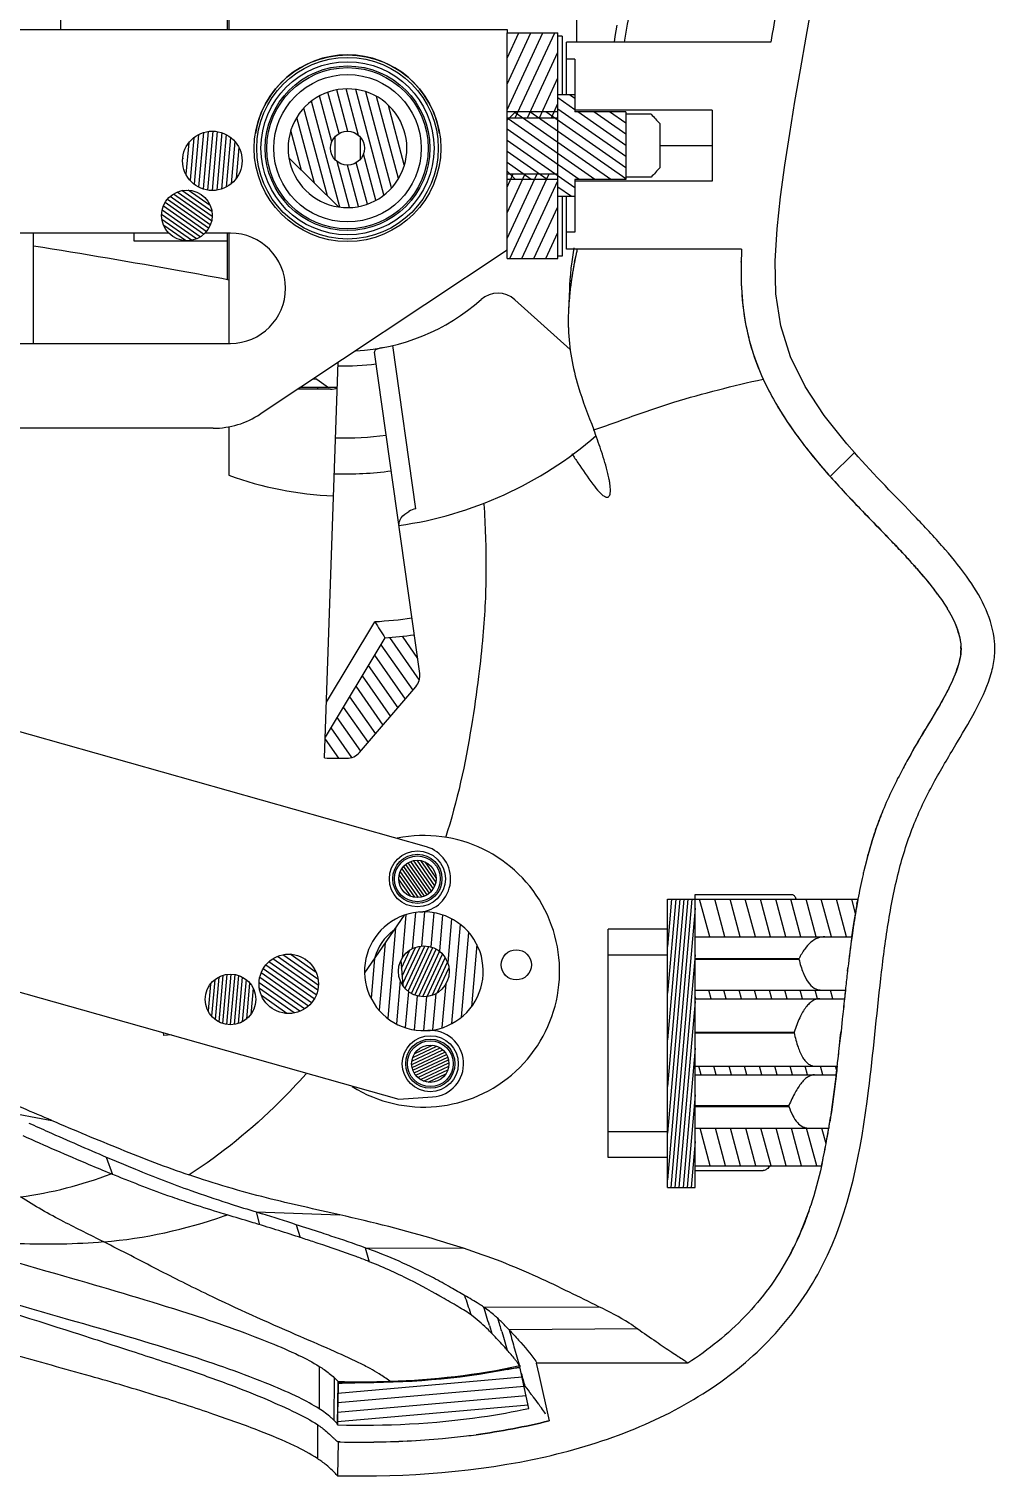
# Model space of a CAD drawing. Header units: millimetres. Extents: x 0 to 841, y 0 to 594.
# Drawn here: x 449.06 to 477.53, y 278.65 to 321.32 of the extents above; entities that cross this region are included whole.
import ezdxf

# ---------------------------------------------------------------- set-up
doc = ezdxf.new("R2010")
doc.units = ezdxf.units.MM
doc.header["$LTSCALE"] = 46.255
doc.layers.get('0').update_dxf_attribs({"linetype": 'CONTINUOUS'})
for name, color, linetype in [('3_ALL_AXES', 7, 'CONTINUOUS'), ('7_ALL_FEATURES', 7, 'CONTINUOUS'), ('APSF_BLANK_LAYER', 7, 'CONTINUOUS'), ('AXIS', 7, 'CONTINUOUS')]:
    doc.layers.add(name, color=color, linetype=linetype)

msp = doc.modelspace()

# ---------------------------------------------------------------- linework, layer by layer
at = {"color": 7, "linetype": 'CONTINUOUS'}
for p, q in [((450, 321.305), (450, 322.055)), ((414.5, 321.305), (450, 321.305)), ((454.912, 321.305), (454.912, 321.675)), ((463.15, 314.555), (463.15, 321.205)), ((463.15, 321.205), (464.65, 321.205)), ((464.65, 314.555), (464.65, 321.205)), ((464.775, 321.105), (464.65, 321.105)), ((464.775, 321.105), (464.775, 319.38)), ((464.9, 319.38), (464.9, 320.93)), ((470.922, 320.93), (464.9, 320.93)), ((465.15, 320.43), (464.9, 320.43)), ((465.15, 320.43), (465.15, 318.88)), ((465.15, 319.38), (464.65, 319.38)), ((463.15, 318.63), (463.4, 318.88)), ((464.65, 318.88), (463.4, 318.88)), ((469.198, 318.93), (465.15, 318.93)), ((466.65, 318.88), (465.15, 318.88)), ((466.65, 318.88), (466.65, 316.88)), ((467.4, 318.807), (466.65, 318.807)), ((469.198, 318.93), (469.198, 316.83)), ((463.15, 318.705), (464.65, 318.705)), ((467.65, 318.53), (467.65, 317.23)), ((458.075, 318.136), (458.075, 317.474)), ((458.825, 318.136), (458.825, 317.474)), ((469.198, 317.88), (467.65, 317.88)), ((456.722, 317.525), (458.188, 316.075)), ((463.15, 317.13), (463.4, 316.88)), ((463.15, 317.055), (464.65, 317.055)), ((464.65, 316.88), (463.4, 316.88)), ((465.15, 316.88), (465.15, 315.33)), ((466.65, 316.88), (465.15, 316.88)), ((469.198, 316.83), (465.15, 316.83)), ((467.4, 316.953), (466.65, 316.953)), ((465.15, 316.38), (464.65, 316.38)), ((464.775, 316.38), (464.775, 314.63)), ((464.9, 314.83), (464.9, 316.38)), ((452.15, 315.305), (452.15, 315.08)), ((454.912, 313.935), (454.912, 315.305)), ((465.15, 315.33), (464.9, 315.33)), ((452.15, 315.08), (454.912, 315.08)), ((463.15, 314.555), (464.65, 314.555)), ((464.775, 314.63), (464.65, 314.63)), ((470.063, 314.83), (464.9, 314.83)), ((465.117, 314.872), (465.085, 314.66)), ((465.142, 314.467), (465.131, 314.41)), ((465.119, 314.348), (465.107, 314.283)), ((465.131, 314.41), (465.119, 314.348)), ((454.912, 313.935), (454.95, 313.932)), ((463.385, 313.341), (465.008, 311.88)), ((464.975, 313.29), (464.972, 313.211)), ((464.978, 313.373), (464.975, 313.29)), ((464.982, 313.494), (464.978, 313.373)), ((464.957, 312.888), (464.956, 312.824)), ((460.462, 307.185), (459.786, 311.992)), ((457.771, 299.841), (458.179, 311.501)), ((460.578, 302.333), (459.247, 311.8)), ((466.186, 307.612), (466.193, 307.661)), ((457.829, 301.484), (459.259, 303.856)), ((459.553, 303.376), (457.793, 300.455)), ((476.42, 303.629), (476.425, 303.616)), ((476.526, 303.128), (476.527, 303.116)), ((458.805, 300.005), (460.462, 301.939)), ((475.464, 300.659), (475.461, 300.655)), ((474.226, 298.289), (474.23, 298.297)), ((474.009, 297.712), (473.996, 297.672)), ((474.009, 297.712), (474.029, 297.769)), ((474.033, 297.778), (474.029, 297.769)), ((467.878, 295.68), (473.493, 295.68)), ((467.878, 287.18), (467.878, 295.68)), ((468.698, 295.82), (471.547, 295.82)), ((468.698, 287.18), (468.698, 295.82)), ((473.486, 295.646), (473.493, 295.68)), ((473.463, 295.529), (473.472, 295.581)), ((473.472, 295.581), (473.478, 295.611)), ((473.48, 295.613), (473.486, 295.646)), ((460.124, 295.208), (458.95, 293.513)), ((473.313, 294.571), (473.371, 294.961)), ((473.363, 294.914), (473.369, 294.951)), ((473.369, 294.951), (473.37, 294.96)), ((473.37, 294.96), (473.38, 295.024)), ((473.38, 295.024), (473.382, 295.031)), ((473.401, 295.17), (473.397, 295.142)), ((467.878, 294.793), (466.128, 294.793)), ((466.128, 288.068), (466.128, 294.793)), ((468.698, 294.571), (473.313, 294.571)), ((473.316, 294.603), (473.312, 294.571)), ((473.313, 294.571), (473.314, 294.577)), ((473.314, 294.577), (473.317, 294.603)), ((467.878, 294.033), (466.128, 294.033)), ((460.025, 293.883), (460.077, 293.136)), ((468.698, 293.931), (471.756, 293.931)), ((471.751, 293.921), (468.698, 293.921)), ((468.698, 293.909), (471.754, 293.909)), ((471.756, 293.931), (471.751, 293.921)), ((471.751, 293.921), (471.753, 293.913)), ((471.753, 293.913), (471.754, 293.909)), ((473.184, 293.559), (473.175, 293.484)), ((473.183, 293.554), (473.175, 293.484)), ((473.188, 293.596), (473.183, 293.554)), ((473.183, 293.554), (473.183, 293.555)), ((473.184, 293.559), (473.195, 293.655)), ((473.195, 293.655), (473.188, 293.596)), ((468.698, 293.003), (473.121, 293.003)), ((468.698, 292.748), (473.094, 292.748)), ((473.121, 293.003), (473.094, 292.748)), ((473.03, 292.145), (472.992, 291.785)), ((473.03, 292.145), (472.993, 291.785)), ((453.256, 291.681), (453.038, 291.666)), ((468.698, 291.764), (471.61, 291.764)), ((471.607, 291.753), (468.698, 291.753)), ((468.698, 291.743), (471.609, 291.743)), ((471.61, 291.764), (471.607, 291.753)), ((471.607, 291.753), (471.608, 291.746)), ((471.608, 291.746), (471.609, 291.743)), ((472.993, 291.785), (472.972, 291.585)), ((468.698, 290.759), (472.881, 290.759)), ((472.851, 290.504), (472.867, 290.636)), ((472.865, 290.621), (472.852, 290.514)), ((472.872, 290.684), (472.865, 290.621)), ((472.867, 290.636), (472.881, 290.759)), ((472.871, 290.673), (472.872, 290.684)), ((472.881, 290.759), (472.872, 290.684)), ((472.881, 290.759), (472.872, 290.684)), ((468.698, 290.504), (472.851, 290.504)), ((472.844, 290.445), (472.683, 289.252)), ((472.852, 290.514), (472.844, 290.445)), ((472.852, 290.514), (472.846, 290.464)), ((448.273, 289.437), (449.735, 289.159)), ((468.698, 289.598), (471.456, 289.598)), ((471.45, 289.585), (468.698, 289.585)), ((468.698, 289.575), (471.453, 289.575)), ((471.456, 289.598), (471.45, 289.585)), ((471.45, 289.585), (471.452, 289.578)), ((471.452, 289.578), (471.453, 289.575)), ((468.698, 288.935), (472.633, 288.935)), ((472.567, 288.557), (472.633, 288.935)), ((472.638, 288.967), (472.633, 288.935)), ((472.685, 289.264), (472.669, 289.151)), ((467.878, 288.828), (466.128, 288.828)), ((451.342, 288.081), (451.528, 287.571)), ((467.878, 288.068), (466.128, 288.068)), ((468.698, 287.826), (472.418, 287.826)), ((468.698, 287.686), (470.701, 287.686)), ((472.418, 287.826), (472.425, 287.856)), ((472.426, 287.856), (472.42, 287.826)), ((472.434, 287.891), (472.426, 287.856)), ((467.878, 287.18), (468.698, 287.18)), ((454.902, 286.379), (454.796, 286.41)), ((455.754, 286.465), (458.224, 286.376)), ((455.754, 286.465), (455.939, 286.407)), ((455.754, 286.465), (455.857, 286.089)), ((456.939, 286.089), (457.051, 285.714)), ((458.969, 285.409), (459.093, 284.999)), ((458.969, 285.409), (461.865, 285.396)), ((462.075, 283.472), (462.089, 283.429)), ((462.461, 283.663), (465.855, 283.672)), ((462.631, 283.122), (462.706, 282.88)), ((462.997, 282.943), (463.047, 282.772)), ((467.001, 283.019), (463.217, 282.988)), ((463.047, 282.772), (463.157, 282.396)), ((463.356, 282.492), (463.372, 282.435)), ((463.372, 282.435), (463.506, 281.963)), ((464.004, 282.064), (464.016, 282.032)), ((457.619, 281.915), (457.617, 280.664)), ((463.526, 281.939), (463.529, 281.929)), ((463.798, 280.678), (463.526, 281.899)), ((463.531, 281.911), (463.53, 281.905)), ((464.013, 282.008), (464.088, 281.673)), ((464.555, 282.008), (464.013, 282.008)), ((464.088, 281.673), (464.392, 280.31)), ((468.479, 282.009), (464.555, 282.008)), ((458.061, 281.583), (458.046, 280.331)), ((458.153, 280.187), (458.174, 281.437)), ((458.17, 281.212), (458.166, 280.987)), ((458.173, 281.399), (458.17, 281.212)), ((458.175, 281.459), (458.173, 281.467)), ((458.174, 281.437), (458.173, 281.399)), ((458.164, 280.839), (458.159, 280.588)), ((458.166, 280.987), (458.164, 280.839)), ((458.159, 280.56), (458.154, 280.28)), ((458.159, 280.588), (458.159, 280.56)), ((458.154, 280.28), (458.153, 280.187)), ((464.392, 280.31), (464.394, 280.31)), ((458.17, 279.689), (458.152, 278.69)), ((458.238, 279.688), (458.17, 279.689)), ((458.17, 279.689), (458.238, 279.687)), ((458.152, 278.69), (458.152, 278.69))]:
    msp.add_line(p, q, dxfattribs=at)
at = {"color": 2, "linetype": 'CONTINUOUS'}
for p, q in [((463.15, 320.456), (463.499, 321.205)), ((463.15, 319.697), (463.853, 321.205)), ((463.15, 318.938), (464.207, 321.205)), ((463.395, 318.705), (464.561, 321.205)), ((463.749, 318.705), (464.65, 320.637)), ((464.103, 318.705), (464.65, 319.878)), ((458.224, 316.072), (457.388, 319.19)), ((457.988, 317.994), (457.626, 319.345)), ((458.202, 318.237), (457.875, 319.456)), ((458.463, 318.303), (458.136, 319.526)), ((458.774, 318.184), (458.408, 319.551)), ((459.523, 316.43), (458.691, 319.534)), ((459.747, 316.637), (458.989, 319.465)), ((459.952, 316.913), (459.304, 319.33)), ((465.15, 318.939), (464.65, 319.289)), ((465.15, 319.268), (464.99, 319.38)), ((457.477, 316.778), (456.958, 318.714)), ((457.856, 316.403), (457.164, 318.985)), ((460.123, 317.314), (459.654, 319.066)), ((463.4, 318.88), (463.15, 318.88)), ((466.212, 316.88), (463.381, 318.862)), ((466.65, 316.902), (463.825, 318.88)), ((466.65, 317.231), (464.295, 318.88)), ((464.457, 318.705), (464.65, 319.119)), ((466.65, 317.56), (464.65, 318.961)), ((466.65, 317.889), (465.234, 318.88)), ((466.65, 318.218), (465.704, 318.88)), ((466.65, 318.547), (466.174, 318.88)), ((466.65, 318.876), (466.644, 318.88)), ((454.341, 318.301), (454.193, 316.606)), ((454.477, 318.31), (454.325, 316.573)), ((454.611, 318.298), (454.459, 316.561)), ((457.097, 317.154), (456.784, 318.323)), ((465.272, 316.88), (463.15, 318.366)), ((465.742, 316.88), (463.188, 318.668)), ((453.771, 317.963), (453.69, 317.038)), ((453.919, 318.115), (453.809, 316.861)), ((454.063, 318.21), (453.934, 316.744)), ((454.203, 318.269), (454.062, 316.661)), ((454.743, 318.264), (454.595, 316.57)), ((454.874, 318.208), (454.733, 316.603)), ((455.002, 318.125), (454.874, 316.663)), ((455.126, 318.007), (455.017, 316.758)), ((465.15, 316.637), (463.15, 318.037)), ((453.596, 317.512), (453.594, 317.493)), ((455.246, 317.828), (455.166, 316.912)), ((459.286, 316.273), (458.92, 317.639)), ((464.333, 316.88), (463.15, 317.709)), ((458.507, 316.057), (458.144, 317.413)), ((458.778, 316.087), (458.452, 317.305)), ((459.037, 316.16), (458.71, 317.382)), ((463.863, 316.88), (463.15, 317.38)), ((463.15, 316.661), (463.333, 317.055)), ((463.15, 315.902), (463.687, 317.055)), ((463.15, 315.143), (464.041, 317.055)), ((463.229, 314.555), (464.395, 317.055)), ((463.4, 316.88), (463.15, 316.88)), ((463.583, 314.555), (464.65, 316.842)), ((465.047, 316.38), (464.65, 316.658)), ((454.29, 315.353), (453.076, 316.204)), ((454.356, 315.447), (453.141, 316.298)), ((454.407, 315.551), (453.222, 316.382)), ((454.443, 315.667), (453.318, 316.455)), ((454.46, 315.795), (453.432, 316.515)), ((454.454, 315.939), (453.572, 316.557)), ((454.402, 316.116), (453.753, 316.57)), ((453.998, 315.137), (452.973, 315.855)), ((454.113, 315.197), (452.99, 315.984)), ((454.209, 315.27), (453.025, 316.099)), ((463.937, 314.555), (464.65, 316.083)), ((453.857, 315.096), (452.981, 315.71)), ((453.675, 315.083), (453.033, 315.533)), ((464.291, 314.555), (464.65, 315.324)), ((464.645, 314.555), (464.65, 314.565)), ((473.39, 308.842), (472.677, 308.129)), ((459.683, 303.388), (460.56, 302.135)), ((460.056, 303.425), (460.517, 302.767)), ((459.432, 303.176), (460.372, 301.834)), ((459.063, 302.563), (459.933, 301.321)), ((459.248, 302.869), (460.153, 301.577)), ((458.879, 302.257), (459.713, 301.065)), ((458.694, 301.951), (459.494, 300.808)), ((458.325, 301.338), (459.054, 300.296)), ((458.509, 301.644), (459.274, 300.552)), ((458.14, 301.032), (458.835, 300.039)), ((457.791, 300.391), (458.182, 299.831)), ((457.956, 300.725), (458.568, 299.851)), ((457.772, 299.848), (457.777, 299.841)), ((460.047, 296.572), (460.626, 295.744)), ((460.101, 296.642), (460.712, 295.77)), ((460.162, 296.702), (460.79, 295.806)), ((460.231, 296.752), (460.858, 295.856)), ((460.309, 296.788), (460.919, 295.916)), ((460.394, 296.813), (460.973, 295.987)), ((460.489, 296.825), (461.017, 296.071)), ((460.597, 296.819), (461.048, 296.174)), ((460.728, 296.78), (461.056, 296.311)), ((459.962, 296.25), (460.295, 295.775)), ((459.97, 296.386), (460.425, 295.737)), ((460.002, 296.488), (460.532, 295.731)), ((460.059, 295.965), (460.07, 295.949)), ((467.879, 295.68), (467.878, 295.662)), ((467.999, 295.68), (467.878, 294.287)), ((468.12, 295.68), (467.878, 292.913)), ((468.24, 295.68), (467.878, 291.538)), ((468.36, 295.68), (467.878, 290.163)), ((468.481, 295.68), (467.878, 288.788)), ((468.601, 295.68), (467.878, 287.413)), ((469.124, 294.571), (468.827, 295.68)), ((469.572, 294.571), (469.275, 295.68)), ((470.02, 294.571), (469.723, 295.68)), ((470.468, 294.571), (470.171, 295.68)), ((470.916, 294.571), (470.619, 295.68)), ((471.364, 294.571), (471.067, 295.68)), ((471.812, 294.571), (471.515, 295.68)), ((472.261, 294.571), (471.963, 295.68)), ((472.709, 294.571), (472.411, 295.68)), ((473.157, 294.571), (472.859, 295.68)), ((473.419, 295.262), (473.308, 295.68)), ((460.449, 295.284), (460.355, 294.217)), ((460.721, 295.302), (460.633, 294.298)), ((460.989, 295.279), (460.901, 294.274)), ((468.698, 295.411), (467.978, 287.18)), ((459.869, 294.84), (459.636, 292.173)), ((460.173, 295.22), (460.061, 293.944)), ((461.254, 295.214), (461.16, 294.143)), ((461.514, 295.102), (461.402, 293.812)), ((461.77, 294.936), (461.514, 292.013)), ((462.02, 294.696), (461.801, 292.201)), ((457.589, 293.148), (456.384, 293.992)), ((457.579, 293.32), (456.548, 294.042)), ((457.522, 293.524), (456.761, 294.057)), ((459.56, 294.393), (459.386, 292.406)), ((460.042, 293.648), (460.288, 294.177)), ((460.058, 293.411), (460.454, 294.26)), ((460.075, 293.173), (460.597, 294.294)), ((460.146, 293.054), (460.727, 294.298)), ((460.235, 292.971), (460.85, 294.289)), ((460.332, 292.905), (460.96, 294.252)), ((460.435, 292.854), (461.065, 294.205)), ((460.549, 292.824), (461.163, 294.14)), ((460.669, 292.81), (461.25, 294.055)), ((462.259, 294.344), (462.099, 292.512)), ((468.698, 294.036), (468.098, 287.18)), ((457.391, 292.629), (455.963, 293.629)), ((457.469, 292.74), (456.041, 293.74)), ((457.529, 292.862), (456.135, 293.838)), ((457.571, 292.997), (456.249, 293.923)), ((457.219, 293.901), (457.203, 293.912)), ((459.25, 293.946), (459.146, 292.758)), ((460.8, 292.817), (461.331, 293.955)), ((460.941, 292.845), (461.397, 293.823)), ((461.106, 292.927), (461.44, 293.644)), ((454.409, 293.175), (454.34, 292.386)), ((454.536, 293.308), (454.442, 292.236)), ((454.658, 293.386), (454.549, 292.135)), ((454.778, 293.435), (454.658, 292.067)), ((454.895, 293.462), (454.769, 292.02)), ((455.011, 293.47), (454.882, 291.992)), ((455.126, 293.459), (454.996, 291.983)), ((455.238, 293.431), (455.112, 291.991)), ((455.349, 293.384), (455.23, 292.018)), ((455.459, 293.315), (455.349, 292.068)), ((455.565, 293.213), (455.472, 292.147)), ((457.046, 292.378), (455.844, 293.219)), ((457.182, 292.447), (455.862, 293.371)), ((457.296, 292.532), (455.903, 293.507)), ((460.003, 293.28), (459.892, 292.009)), ((461.346, 293.181), (461.234, 291.894)), ((461.372, 293.223), (461.375, 293.23)), ((455.667, 293.062), (455.598, 292.281)), ((456.882, 292.328), (455.855, 293.047)), ((456.667, 292.314), (455.914, 292.842)), ((460.246, 292.962), (460.153, 291.899)), ((460.505, 292.834), (460.417, 291.834)), ((460.773, 292.812), (460.686, 291.811)), ((461.051, 292.896), (460.958, 291.83)), ((468.716, 292.748), (468.698, 292.817)), ((469.164, 292.748), (469.096, 293.003)), ((469.612, 292.748), (469.544, 293.003)), ((470.061, 292.748), (469.992, 293.003)), ((470.509, 292.748), (470.44, 293.003)), ((470.957, 292.748), (470.888, 293.003)), ((471.405, 292.748), (471.336, 293.003)), ((471.853, 292.748), (471.785, 293.003)), ((472.301, 292.748), (472.233, 293.003)), ((472.749, 292.748), (472.681, 293.003)), ((468.698, 292.662), (468.218, 287.18)), ((460.342, 290.811), (461.26, 291.239)), ((460.348, 290.907), (461.182, 291.296)), ((460.352, 290.722), (461.319, 291.173)), ((460.374, 291.013), (461.084, 291.344)), ((460.377, 290.64), (461.366, 291.101)), ((460.413, 290.564), (461.402, 291.025)), ((460.433, 291.134), (460.955, 291.377)), ((468.698, 291.287), (468.338, 287.18)), ((460.46, 290.492), (461.428, 290.944)), ((460.519, 290.426), (461.438, 290.855)), ((460.596, 290.369), (461.432, 290.759)), ((460.693, 290.321), (461.407, 290.653)), ((468.869, 290.504), (468.801, 290.759)), ((469.318, 290.504), (469.249, 290.759)), ((469.766, 290.504), (469.697, 290.759)), ((470.214, 290.504), (470.145, 290.759)), ((470.662, 290.504), (470.594, 290.759)), ((471.11, 290.504), (471.042, 290.759)), ((471.558, 290.504), (471.49, 290.759)), ((472.006, 290.504), (471.938, 290.759)), ((472.454, 290.504), (472.386, 290.759)), ((472.867, 290.636), (472.834, 290.759)), ((460.822, 290.287), (461.349, 290.533)), ((468.698, 289.912), (468.459, 287.18)), ((469.139, 287.826), (468.842, 288.935)), ((469.587, 287.826), (469.29, 288.935)), ((470.035, 287.826), (469.738, 288.935)), ((470.483, 287.826), (470.186, 288.935)), ((470.931, 287.826), (470.634, 288.935)), ((471.379, 287.826), (471.082, 288.935)), ((471.827, 287.826), (471.53, 288.935)), ((472.275, 287.826), (471.978, 288.935)), ((472.55, 288.472), (472.426, 288.935)), ((468.698, 288.537), (468.579, 287.18)), ((463.594, 281.594), (458.168, 281.119)), ((463.533, 281.868), (463.16, 281.836)), ((463.655, 281.32), (458.164, 280.839)), ((458.664, 281.442), (458.173, 281.399)), ((463.777, 280.772), (458.154, 280.28)), ((463.716, 281.046), (458.159, 280.56))]:
    msp.add_line(p, q, dxfattribs=at)
at = {"color": 7, "linetype": 'CONTINUOUS'}
for points in [[(473.39, 308.842), (473.159, 309.1), (472.498, 309.932), (471.936, 310.785), (471.501, 311.662), (471.214, 312.57), (471.072, 313.515), (471.05, 314.474), (471.106, 315.427), (471.207, 316.37), (471.335, 317.305), (471.48, 318.244), (471.636, 319.183), (471.795, 320.119), (471.964, 321.081), (472.152, 322.128), (472.366, 323.305), (472.604, 324.619), (472.857, 326.051), (473.114, 327.606), (473.355, 329.337), (473.499, 330.888)], [(466.382, 321.428), (466.358, 321.267), (466.332, 321.101), (466.305, 320.93)], [(465.085, 314.66), (465.058, 314.459), (465.035, 314.269), (465.018, 314.092)], [(465.142, 314.467), (465.158, 314.55), (465.157, 314.545)], [(465.018, 314.092), (465.005, 313.931), (464.996, 313.79), (464.99, 313.682), (464.987, 313.602), (464.982, 313.494)], [(465.107, 314.283), (465.101, 314.249), (465.095, 314.215), (465.089, 314.179), (465.083, 314.143), (465.077, 314.105), (465.07, 314.067), (465.064, 314.028), (465.058, 313.988), (465.052, 313.946), (465.045, 313.903), (465.039, 313.858), (465.033, 313.813), (465.026, 313.766), (465.02, 313.718), (465.014, 313.669)], [(465.014, 313.669), (465.009, 313.619), (465.003, 313.568), (464.998, 313.516), (464.992, 313.463), (464.988, 313.41), (464.983, 313.355), (464.979, 313.3), (464.974, 313.244), (464.971, 313.187), (464.967, 313.129), (464.964, 313.071), (464.961, 313.011), (464.959, 312.95), (464.957, 312.888)], [(464.956, 312.824), (464.955, 312.759), (464.955, 312.692), (464.955, 312.623), (464.956, 312.551), (464.958, 312.477)], [(473.371, 294.961), (473.436, 295.36), (473.466, 295.529)]]:
    msp.add_lwpolyline(points, dxfattribs=at)
at = {"color": 4, "linetype": 'CONTINUOUS'}
msp.add_circle((458.45, 317.805), 2.55, dxfattribs=at)
at = {"color": 7, "linetype": 'CONTINUOUS'}
for centre, radius in [((454.467, 317.435), 0.875), ((458.45, 317.805), 0.5), ((453.717, 315.827), 0.746), ((460.509, 296.278), 0.55), ((456.717, 293.185), 0.875), ((460.7, 293.555), 0.75), ((455.002, 292.726), 0.746), ((460.89, 290.832), 0.55)]:
    msp.add_circle(centre, radius, dxfattribs=at)
for centre, radius, start, end in [((866.85, 250.928), 402.069, 169.67569, 169.97351), ((856.442, 252.768), 391.5, 169.66933, 169.97342), ((458.45, 317.805), 1.75, 261.3901, 189.2118), ((488.092, 309.917), 23.396, 167.8786, 168.0359), ((484.047, 314.14), 14.001, 177.1749, 178.7251), ((484.057, 314.135), 14.011, 177.1549, 178.6546), ((458.4, 317.83), 6, 272.8049, 311.6206), ((462.883, 312.784), 0.75, 48, 131.6206), ((473.438, 312.654), 8.484, 176.3518, 177.3363), ((473.68, 312.639), 8.726, 174.5411, 176.3517), ((471.922, 312.693), 6.967, 178.8397, 181.7146), ((472.919, 312.677), 7.965, 177.3266, 178.8686), ((477.42, 314.081), 7.393, 199.3639, 204.6024), ((458.4, 317.83), 6.439, 268, 278), ((478.742, 314.746), 8.872, 204.9496, 209.8844), ((479.047, 314.913), 9.219, 209.8408, 211.0089), ((458.4, 317.83), 8.561, 268, 278), ((458.4, 317.83), 11.25, 278, 310.9827), ((450.697, 303.837), 16.046, 18.4759, 20.7151), ((451.219, 304.01), 15.496, 18.2686, 18.4774), ((458.4, 317.83), 9.621, 268, 278), ((533.965, 365.361), 83.868, 223.98973, 224.11091), ((429.27, 262.941), 62.591, 43.86126, 44.05149), ((448.166, 281.076), 36.401, 43.0824, 43.8884), ((457.639, 289.926), 23.437, 41.7053, 43.0982), ((461.696, 293.561), 17.991, 41.1924, 41.6597), ((463.916, 295.5), 15.042, 40.0459, 41.2036), ((468.96, 299.59), 8.548, 36.4166, 37.5911), ((472.352, 301.956), 4.411, 30.5719, 31.0637), ((472.627, 302.112), 4.095, 29.7233, 31.1762), ((458.4, 317.83), 14, 273.5184, 278), ((512.544, 336.16), 62.313, 211.22593, 211.74395), ((458.4, 317.83), 14.5, 274.5624, 278), ((474.303, 302.891), 2.242, 14.7458, 19.0075), ((475.225, 303.046), 1.303, 354.0139, 355.9698), ((475.194, 303.047), 1.334, 356.0395, 3.3078), ((473.404, 303.504), 3.183, 339.8505, 342.766), ((474.802, 303.121), 1.733, 346.4306, 348.6119), ((460.082, 302.264), 0.5, 319.4096, 8), ((458.425, 300.33), 0.5, 270.0844, 319.4096), ((458.4, 317.83), 18, 268, 270.0844), ((483.209, 294.583), 9.717, 157.539, 160.8612), ((483.592, 294.447), 10.123, 157.6915, 160.7872), ((486.889, 293.385), 13.588, 162.7812, 166.6825), ((485.275, 293.871), 11.903, 161.3762, 162.7152), ((484.927, 293.987), 11.536, 161.1616, 161.3701), ((484.423, 294.144), 11.008, 161.0897, 161.3083), ((484.298, 294.187), 10.875, 160.7722, 161.0899), ((490.867, 292.455), 17.674, 167.1944, 169.4826), ((490.768, 292.468), 17.574, 167.1665, 169.468), ((489.044, 292.851), 15.808, 166.5991, 167.1323), ((488.831, 292.906), 15.588, 166.6132, 167.154), ((494.555, 291.76), 21.427, 169.4567, 170.8426), ((493.257, 291.996), 20.107, 169.441, 169.6414), ((460.7, 293.555), 1.75, 181.3901, 109.2118), ((498.661, 291.053), 25.591, 170.5324, 170.8077), ((495.601, 291.579), 22.488, 169.8837, 170.8122), ((497.935, 291.174), 24.855, 170.3415, 170.5319), ((497.122, 291.313), 24.03, 169.9202, 170.3427), ((496.37, 291.446), 23.266, 169.6837, 169.919), ((502.203, 290.556), 29.169, 171.3376, 172.025), ((502.079, 290.563), 29.045, 171.3156, 172.0059), ((502.875, 290.398), 29.855, 171.3, 171.9046), ((499.019, 291.036), 25.949, 171.0992, 171.3276), ((499.327, 290.979), 26.262, 171.143, 171.306), ((498.074, 291.175), 24.994, 170.803, 171.1444), ((499.583, 290.904), 26.524, 170.8076, 171.0481), ((497.854, 291.219), 24.77, 170.8875, 171.099), ((515.779, 288.688), 42.873, 172.0697, 173.3464), ((516.565, 288.598), 43.664, 172.1374, 173.349), ((550.663, 284.571), 77.999, 173.43852, 173.79412), ((549.892, 284.657), 77.223, 173.43655, 173.79572), ((747.538, 263.495), 275.999, 173.91598, 174.04177), ((743.144, 264.025), 271.573, 173.92873, 174.05656), ((596.221, 279.593), 123.828, 173.78302, 173.90169), ((588.646, 280.424), 116.208, 173.78612, 173.91257), ((344.19, 305.253), 129.504, 353.67036, 354.03061), ((363.498, 303.156), 110.084, 353.64756, 353.96661), ((415.22, 297.35), 58.037, 353.22512, 353.39376), ((413.839, 297.522), 59.428, 353.22752, 353.39281), ((399.802, 299.126), 73.556, 353.46787, 353.63796), ((400.153, 299.097), 73.204, 353.45988, 353.63078), ((449.58, 292.737), 23.364, 349.6944, 350.6367), ((446.015, 293.328), 26.978, 350.699, 351.0949), ((444.155, 293.602), 28.858, 350.7585, 350.9895), ((442.155, 293.92), 30.883, 350.9885, 351.1186), ((440.064, 294.246), 32.999, 351.1193, 351.2964), ((454.155, 291.894), 18.712, 347.6493, 349.7282), ((454.587, 291.828), 18.275, 347.6009, 349.6895), ((482.031, 360.236), 78.41, 246.95874, 247.19161), ((447.16, 298.918), 12.125, 277.8272, 290.8852), ((456.669, 291.383), 16.146, 347.3851, 347.5576), ((467.737, 326.424), 41.713, 250.5335, 252.1005), ((469.694, 332.38), 47.982, 252.0632, 252.1968), ((449.995, 300.055), 14.53, 275.0382, 289.3763), ((450.011, 300.006), 14.479, 289.3824, 289.74), ((402.779, 117.416), 177.155, 72.19852, 72.53794), ((462.58, 289.794), 10.026, 340.5291, 340.8333), ((462.726, 289.741), 9.87, 340.6599, 340.8464), ((462.547, 289.803), 10.059, 340.8487, 341.7353), ((462.364, 289.869), 10.255, 340.8355, 341.7075), ((426.424, 190.76), 100.094, 71.79622, 72.24967), ((434.53, 215.439), 74.118, 71.56985, 71.78889), ((442.504, 239.168), 49.085, 70.4003, 71.6439), ((453.99, 271.444), 14.825, 69.5988, 70.3747), ((446.216, 257.257), 31.006, 59.6142, 60.4922), ((624.409, 337.247), 171.009, 198.13996, 198.32793), ((409.888, 266.826), 55.203, 17.1693, 17.7577), ((382.515, 259.241), 83.899, 16.4095, 16.67851), ((551.881, 307.586), 92.013, 195.50602, 195.82646), ((459.646, 299.608), 18.13, 281.1843, 282.3576), ((383.399, 259.068), 83.315, 15.49624, 15.76323), ((458.836, 311.254), 29.825, 268.7274, 269.6698), ((458.792, 309.208), 27.747, 268.728, 271.8693), ((460.376, 278.631), 4.269, 39.1858, 39.7759), ((456.556, 278.787), 2.144, 44.3764, 45.9899), ((459.25, 301.997), 22.297, 276.9597, 277.7014), ((459.285, 301.756), 22.054, 276.9473, 277.6972), ((458.783, 309.351), 29.668, 268.9466, 272.7507), ((458.975, 304.906), 25.219, 272.7999, 275.1778), ((458.965, 304.788), 25.104, 272.8359, 275.2246), ((459.114, 303.144), 23.452, 275.2275, 276.9509), ((459.161, 302.797), 23.102, 275.1897, 276.939)]:
    msp.add_arc(centre, radius, start, end, dxfattribs=at)
for points, knots in [([(467.137, 324.596), (467.109, 324.326), (466.967, 323.099), (466.769, 321.879), (466.604, 320.93)], [0, 0, 0, 0, 0.220401, 1, 1, 1, 1]), ([(454.917, 313.93), (454.461, 314.017), (452.56, 314.367), (450.653, 314.687), (449.202, 314.922)], [0, 0, 0, 0, 0.239977, 1, 1, 1, 1]), ([(470.05, 314.464), (470.036, 313.871), (470.093, 312.681), (470.453, 311.539), (470.698, 311.004)], [0, 0, 0, 0, 0.501893, 1, 1, 1, 1]), ([(470.049, 314.452), (470.046, 314.329), (470.043, 313.855), (470.071, 313.381), (470.117, 313.033)], [0, 0, 0, 0, 0.259425, 1, 1, 1, 1]), ([(470.049, 314.452), (470.05, 314.452), (470.048, 314.458), (470.049, 314.461), (470.05, 314.464)], [0, 0, 0, 0, 0.314885, 1, 1, 1, 1]), ([(470.117, 313.033), (470.132, 312.915), (470.204, 312.44), (470.325, 311.972), (470.445, 311.63)], [0, 0, 0, 0, 0.246587, 1, 1, 1, 1]), ([(464.958, 312.485), (464.975, 311.913), (465.167, 310.889), (465.545, 309.936), (465.705, 309.512)], [0, 0, 0, 0, 0.558093, 1, 1, 1, 1]), ([(459.483, 311.929), (459.448, 311.922), (459.394, 311.912), (459.324, 311.891), (459.279, 311.869), (459.249, 311.838), (459.245, 311.812), (459.247, 311.8)], [0, 0, 0, 0, 0.360423, 0.576256, 0.746077, 0.878619, 1, 1, 1, 1]), ([(465.704, 309.513), (466.028, 309.611), (466.809, 309.902), (468.452, 310.47), (469.815, 310.806), (470.698, 311.003)], [0, 0, 0, 0, 0.194161, 0.479545, 1, 1, 1, 1]), ([(471.049, 310.327), (471.162, 310.129), (471.585, 309.451), (472.078, 308.82), (472.45, 308.388)], [0, 0, 0, 0, 0.285826, 1, 1, 1, 1]), ([(471.049, 310.327), (471.049, 310.327), (471.049, 310.326), (471.05, 310.325), (471.05, 310.325)], [0, 0, 0, 0, 0.676019, 1, 1, 1, 1]), ([(465.065, 308.802), (465.124, 308.712), (465.322, 308.412), (465.524, 308.112), (465.677, 307.91)], [0, 0, 0, 0, 0.296388, 1, 1, 1, 1]), ([(466.161, 308.047), (466.15, 308.104), (466.089, 308.382), (466.004, 308.654), (465.933, 308.868)], [0, 0, 0, 0, 0.205256, 1, 1, 1, 1]), ([(473.803, 290.046), (473.941, 291.142), (474.087, 292.784), (474.362, 294.938), (474.657, 296.472), (475.104, 297.896), (475.731, 299.155), (476.402, 300.278), (477.01, 301.3), (477.39, 302.136), (477.528, 302.791), (477.537, 303.767), (476.962, 304.894), (476.051, 306.018), (474.896, 307.254), (473.973, 308.174), (473.386, 308.839)], [0, 0, 0, 0, 0.158249, 0.236048, 0.310885, 0.38182, 0.448938, 0.511875, 0.569135, 0.61946, 0.642334, 0.664443, 0.758193, 0.813248, 0.873015, 1, 1, 1, 1]), ([(472.45, 308.388), (472.547, 308.274), (472.969, 307.795), (473.411, 307.332), (473.751, 306.981)], [0, 0, 0, 0, 0.234607, 1, 1, 1, 1]), ([(465.677, 307.91), (465.738, 307.83), (465.846, 307.699), (465.983, 307.56), (466.135, 307.501), (466.178, 307.579), (466.186, 307.612)], [0, 0, 0, 0, 0.426402, 0.704874, 0.856945, 1, 1, 1, 1]), ([(466.194, 307.659), (466.196, 307.677), (466.201, 307.764), (466.192, 307.852), (466.182, 307.922)], [0, 0, 0, 0, 0.20112, 1, 1, 1, 1]), ([(462.468, 307.323), (462.509, 306.688), (462.558, 305.392), (462.479, 303.695), (462.306, 302.155), (462.024, 300.155), (461.688, 298.561), (461.333, 297.487)], [0, 0, 0, 0, 0.191782, 0.390813, 0.511519, 0.658944, 1, 1, 1, 1]), ([(459.97, 306.658), (459.968, 306.673), (459.963, 306.734), (459.977, 306.795), (459.995, 306.838)], [0, 0, 0, 0, 0.243085, 1, 1, 1, 1]), ([(459.995, 306.838), (460.005, 306.864), (460.066, 306.976), (460.172, 307.06), (460.261, 307.105)], [0, 0, 0, 0, 0.217911, 1, 1, 1, 1]), ([(473.751, 306.981), (473.75, 306.982), (473.749, 306.983), (473.748, 306.985), (473.748, 306.984)], [0, 0, 0, 0, 0.686538, 1, 1, 1, 1]), ([(473.751, 306.981), (474.126, 306.594), (474.632, 306.08), (475.115, 305.545), (475.235, 305.408)], [0, 0, 0, 0, 0.747948, 1, 1, 1, 1]), ([(475.235, 305.408), (475.235, 305.408), (475.234, 305.409), (475.234, 305.409), (475.234, 305.409)], [0, 0, 0, 0, 0.677685, 1, 1, 1, 1]), ([(476.421, 303.625), (476.422, 303.624), (476.421, 303.623), (476.423, 303.621), (476.423, 303.621)], [0, 0, 0, 0, 0.714055, 1, 1, 1, 1]), ([(476.527, 303.116), (476.527, 303.118), (476.526, 303.12), (476.527, 303.124), (476.526, 303.124)], [0, 0, 0, 0, 0.689122, 1, 1, 1, 1]), ([(476.445, 302.562), (476.419, 302.478), (476.297, 302.141), (476.134, 301.82), (476.003, 301.583)], [0, 0, 0, 0, 0.245923, 1, 1, 1, 1]), ([(476.445, 302.562), (476.445, 302.562), (476.445, 302.561), (476.444, 302.561), (476.444, 302.561)], [0, 0, 0, 0, 0.665841, 1, 1, 1, 1]), ([(476, 301.578), (475.961, 301.507), (475.789, 301.202), (475.608, 300.902), (475.471, 300.671)], [0, 0, 0, 0, 0.233282, 1, 1, 1, 1]), ([(476.003, 301.583), (476.003, 301.582), (476.002, 301.581), (476.001, 301.578), (476, 301.578)], [0, 0, 0, 0, 0.686166, 1, 1, 1, 1]), ([(475.464, 300.659), (475.466, 300.662), (475.466, 300.665), (475.472, 300.671), (475.471, 300.671)], [0, 0, 0, 0, 0.684088, 1, 1, 1, 1]), ([(475.048, 299.947), (474.971, 299.811), (474.672, 299.272), (474.401, 298.716), (474.226, 298.29)], [0, 0, 0, 0, 0.252177, 1, 1, 1, 1]), ([(474.029, 297.769), (474.029, 297.769), (474.029, 297.769), (474.029, 297.769), (474.029, 297.769)], [0, 0, 0, 0, 0.470183, 1, 1, 1, 1]), ([(471.547, 295.82), (471.558, 295.82), (471.581, 295.813), (471.612, 295.785), (471.64, 295.743), (471.656, 295.708), (471.664, 295.688)], [0, 0, 0, 0, 0.173034, 0.383994, 0.6563, 1, 1, 1, 1]), ([(472.518, 294.571), (472.446, 294.571), (472.295, 294.541), (472.088, 294.412), (471.904, 294.201), (471.804, 294.028), (471.756, 293.931)], [0, 0, 0, 0, 0.2055, 0.429172, 0.68894, 1, 1, 1, 1]), ([(471.754, 293.909), (471.786, 293.775), (471.855, 293.54), (471.997, 293.245), (472.154, 293.076), (472.292, 293.013), (472.362, 293.003), (472.395, 293.003)], [0, 0, 0, 0, 0.34756, 0.618555, 0.825589, 0.914623, 1, 1, 1, 1]), ([(473.183, 293.555), (473.183, 293.556), (473.183, 293.557), (473.184, 293.558), (473.184, 293.559)], [0, 0, 0, 0, 0.697446, 1, 1, 1, 1]), ([(472.37, 292.748), (472.335, 292.748), (472.26, 292.736), (472.153, 292.687), (472.05, 292.606), (471.911, 292.446), (471.755, 292.162), (471.659, 291.908), (471.61, 291.764)], [0, 0, 0, 0, 0.081403, 0.168965, 0.266797, 0.378346, 0.651745, 1, 1, 1, 1]), ([(471.609, 291.743), (471.64, 291.599), (471.707, 291.346), (471.827, 291.062), (471.944, 290.901), (472.032, 290.82), (472.127, 290.77), (472.195, 290.759), (472.227, 290.759)], [0, 0, 0, 0, 0.357397, 0.633013, 0.742916, 0.837544, 0.921364, 1, 1, 1, 1]), ([(449.735, 289.159), (449.454, 289.279), (448.323, 289.762), (447.189, 290.238), (446.33, 290.582)], [0, 0, 0, 0, 0.247844, 1, 1, 1, 1]), ([(457.228, 290.533), (456.973, 290.247), (455.928, 289.143), (454.739, 288.169), (453.782, 287.555)], [0, 0, 0, 0, 0.252088, 1, 1, 1, 1]), ([(472.212, 290.504), (472.145, 290.504), (472.039, 290.466), (471.919, 290.372), (471.783, 290.224), (471.623, 289.964), (471.514, 289.73), (471.456, 289.598)], [0, 0, 0, 0, 0.161707, 0.259113, 0.371361, 0.647965, 1, 1, 1, 1]), ([(458.152, 278.69), (460.203, 278.654), (463.209, 278.86), (466.889, 279.979), (469.213, 281.183), (471.133, 282.809), (473.108, 285.646), (473.581, 288.284), (473.803, 290.046)], [0, 0, 0, 0, 0.283301, 0.410518, 0.529187, 0.642256, 0.754747, 1, 1, 1, 1]), ([(471.453, 289.575), (471.487, 289.48), (471.556, 289.311), (471.69, 289.101), (471.85, 288.967), (471.974, 288.935), (472.032, 288.935)], [0, 0, 0, 0, 0.331756, 0.597023, 0.811146, 1, 1, 1, 1]), ([(449.063, 289.081), (449.254, 288.996), (450.012, 288.657), (450.771, 288.324), (451.342, 288.081)], [0, 0, 0, 0, 0.252294, 1, 1, 1, 1]), ([(449.735, 289.159), (450.406, 288.874), (451.745, 288.314), (453.099, 287.787), (453.783, 287.555)], [0, 0, 0, 0, 0.502499, 1, 1, 1, 1]), ([(472.684, 289.258), (472.684, 289.257), (472.683, 289.256), (472.684, 289.252), (472.683, 289.252)], [0, 0, 0, 0, 0.690581, 1, 1, 1, 1]), ([(451.483, 287.588), (451.268, 287.676), (450.4, 288.038), (449.539, 288.416), (448.891, 288.703)], [0, 0, 0, 0, 0.247154, 1, 1, 1, 1]), ([(453.702, 286.756), (453.519, 286.816), (452.771, 287.074), (452.035, 287.363), (451.483, 287.589)], [0, 0, 0, 0, 0.244434, 1, 1, 1, 1]), ([(451.636, 287.957), (451.824, 287.878), (452.551, 287.575), (453.286, 287.29), (453.836, 287.096)], [0, 0, 0, 0, 0.259447, 1, 1, 1, 1]), ([(470.911, 287.824), (470.879, 287.786), (470.819, 287.724), (470.736, 287.686), (470.701, 287.686)], [0, 0, 0, 0, 0.588308, 1, 1, 1, 1]), ([(458.224, 286.376), (457.505, 286.542), (456.007, 286.866), (454.534, 287.298), (453.783, 287.555)], [0, 0, 0, 0, 0.481654, 1, 1, 1, 1]), ([(451.271, 285.581), (450.876, 285.779), (450.039, 286.186), (449.225, 286.642), (448.812, 286.906)], [0, 0, 0, 0, 0.474125, 1, 1, 1, 1]), ([(454.796, 286.41), (454.708, 286.437), (454.342, 286.55), (453.977, 286.665), (453.702, 286.756)], [0, 0, 0, 0, 0.242145, 1, 1, 1, 1]), ([(455.836, 286.096), (455.762, 286.119), (455.45, 286.215), (455.138, 286.307), (454.901, 286.378)], [0, 0, 0, 0, 0.239585, 1, 1, 1, 1]), ([(461.865, 285.396), (461.608, 285.48), (460.407, 285.852), (459.186, 286.16), (458.224, 286.376)], [0, 0, 0, 0, 0.215163, 1, 1, 1, 1]), ([(471.45, 285.141), (471.508, 285.248), (471.729, 285.673), (471.913, 286.116), (472.032, 286.453)], [0, 0, 0, 0, 0.253482, 1, 1, 1, 1]), ([(472.039, 286.473), (472, 286.36), (471.832, 285.909), (471.629, 285.469), (471.455, 285.151)], [0, 0, 0, 0, 0.246799, 1, 1, 1, 1]), ([(457.581, 285.539), (457.445, 285.585), (456.866, 285.776), (456.283, 285.958), (455.836, 286.096)], [0, 0, 0, 0, 0.233788, 1, 1, 1, 1]), ([(446.096, 285.731), (447.511, 285.318), (450.066, 284.588), (453.444, 283.605), (455.667, 282.833), (456.95, 282.283), (457.425, 282.035), (457.619, 281.914)], [0, 0, 0, 0, 0.363753, 0.655676, 0.868022, 0.943805, 1, 1, 1, 1]), ([(451.271, 285.581), (450.443, 285.508), (448.71, 285.488), (446.987, 285.632), (446.096, 285.731)], [0, 0, 0, 0, 0.481417, 1, 1, 1, 1]), ([(459.697, 281.476), (459.599, 281.557), (459.404, 281.682), (459.1, 281.862), (458.627, 282.102), (457.896, 282.431), (456.404, 283.071), (454.689, 283.839), (452.817, 284.78), (451.8, 285.316), (451.271, 285.581)], [0, 0, 0, 0, 0.040772, 0.07378, 0.113194, 0.210193, 0.330091, 0.632386, 0.810833, 1, 1, 1, 1]), ([(459.041, 285.02), (458.928, 285.065), (458.445, 285.248), (457.956, 285.414), (457.581, 285.539)], [0, 0, 0, 0, 0.235048, 1, 1, 1, 1]), ([(461.302, 283.91), (460.964, 284.103), (460.228, 284.51), (459.461, 284.856), (459.041, 285.02)], [0, 0, 0, 0, 0.463109, 1, 1, 1, 1]), ([(461.488, 284.242), (461.32, 284.337), (460.567, 284.75), (459.782, 285.107), (459.158, 285.34)], [0, 0, 0, 0, 0.224601, 1, 1, 1, 1]), ([(465.855, 283.672), (465.569, 283.817), (464.971, 284.109), (463.667, 284.742), (462.611, 285.152), (461.865, 285.396)], [0, 0, 0, 0, 0.221157, 0.458769, 1, 1, 1, 1]), ([(471.455, 285.151), (471.107, 284.513), (470.237, 283.322), (469.09, 282.403), (468.478, 282.008)], [0, 0, 0, 0, 0.49937, 1, 1, 1, 1]), ([(445.875, 284.334), (447.299, 283.881), (449.344, 283.253), (451.923, 282.418), (453.54, 281.891), (454.905, 281.413), (456.01, 280.974), (456.871, 280.586), (457.366, 280.332), (457.565, 280.197)], [0, 0, 0, 0, 0.360926, 0.516701, 0.654728, 0.771723, 0.866114, 0.941833, 1, 1, 1, 1]), ([(457.617, 280.664), (457.426, 280.786), (456.953, 281.039), (455.663, 281.6), (453.403, 282.383), (449.966, 283.37), (447.365, 284.112), (445.932, 284.54)], [0, 0, 0, 0, 0.055161, 0.13004, 0.342203, 0.636237, 1, 1, 1, 1]), ([(457.565, 279.196), (457.352, 279.344), (456.789, 279.634), (455.765, 280.059), (454.415, 280.541), (452.751, 281.081), (450.773, 281.661), (448.515, 282.275), (446.055, 282.991), (444.37, 283.533), (443.507, 283.816)], [0, 0, 0, 0, 0.052478, 0.127484, 0.224573, 0.342397, 0.481477, 0.64181, 0.816104, 1, 1, 1, 1]), ([(462.157, 283.382), (462.033, 283.479), (461.746, 283.655), (461.456, 283.822), (461.302, 283.91)], [0, 0, 0, 0, 0.470936, 1, 1, 1, 1]), ([(462.461, 283.663), (462.418, 283.692), (462.233, 283.812), (462.043, 283.921), (461.9, 284.005)], [0, 0, 0, 0, 0.240903, 1, 1, 1, 1]), ([(462.724, 282.862), (462.683, 282.904), (462.504, 283.087), (462.314, 283.26), (462.157, 283.382)], [0, 0, 0, 0, 0.226765, 1, 1, 1, 1]), ([(462.885, 283.321), (462.854, 283.349), (462.72, 283.471), (462.577, 283.584), (462.461, 283.663)], [0, 0, 0, 0, 0.229551, 1, 1, 1, 1]), ([(463.217, 282.988), (463.137, 283.072), (463.029, 283.185), (462.915, 283.293), (462.885, 283.321)], [0, 0, 0, 0, 0.740917, 1, 1, 1, 1]), ([(467.001, 283.019), (466.919, 283.075), (466.552, 283.318), (466.165, 283.532), (465.855, 283.672)], [0, 0, 0, 0, 0.227035, 1, 1, 1, 1]), ([(463.217, 282.988), (463.31, 282.889), (463.584, 282.592), (463.848, 282.284), (464.004, 282.064)], [0, 0, 0, 0, 0.334132, 1, 1, 1, 1]), ([(467.001, 283.019), (467.183, 282.895), (467.442, 282.715), (467.775, 282.486), (467.993, 282.341), (468.182, 282.219), (468.328, 282.121), (468.425, 282.06), (468.466, 282.026), (468.481, 282.015), (468.481, 282.01)], [0, 0, 0, 0, 0.367613, 0.529554, 0.676522, 0.804742, 0.906221, 0.973351, 0.991982, 1, 1, 1, 1]), ([(463.129, 282.428), (463.099, 282.462), (462.967, 282.609), (462.831, 282.753), (462.724, 282.862)], [0, 0, 0, 0, 0.227395, 1, 1, 1, 1]), ([(463.418, 282.082), (463.399, 282.107), (463.305, 282.225), (463.208, 282.34), (463.129, 282.428)], [0, 0, 0, 0, 0.212944, 1, 1, 1, 1]), ([(457.619, 281.914), (457.666, 281.885), (457.821, 281.784), (457.966, 281.668), (458.061, 281.581)], [0, 0, 0, 0, 0.302115, 1, 1, 1, 1]), ([(463.52, 281.95), (463.519, 281.953), (463.516, 281.957), (463.512, 281.962), (463.51, 281.964)], [0, 0, 0, 0, 0.47286, 1, 1, 1, 1]), ([(463.526, 281.938), (463.525, 281.94), (463.524, 281.944), (463.522, 281.948), (463.52, 281.95)], [0, 0, 0, 0, 0.476531, 1, 1, 1, 1]), ([(458.061, 281.581), (458.073, 281.57), (458.11, 281.535), (458.145, 281.499), (458.169, 281.474)], [0, 0, 0, 0, 0.320103, 1, 1, 1, 1]), ([(458.169, 281.475), (458.17, 281.474), (458.171, 281.47), (458.175, 281.47), (458.176, 281.468)], [0, 0, 0, 0, 0.410535, 1, 1, 1, 1]), ([(458.173, 281.447), (458.173, 281.449), (458.174, 281.453), (458.175, 281.457), (458.175, 281.459)], [0, 0, 0, 0, 0.458606, 1, 1, 1, 1]), ([(463.928, 281.011), (463.909, 281.036), (463.831, 281.144), (463.749, 281.249), (463.684, 281.328)], [0, 0, 0, 0, 0.235224, 1, 1, 1, 1]), ([(464.13, 280.735), (464.115, 280.757), (464.047, 280.849), (463.98, 280.94), (463.928, 281.011)], [0, 0, 0, 0, 0.234777, 1, 1, 1, 1]), ([(458.046, 280.329), (458.02, 280.354), (457.887, 280.477), (457.74, 280.586), (457.618, 280.664)], [0, 0, 0, 0, 0.197098, 1, 1, 1, 1]), ([(458.153, 280.187), (459.57, 280.158), (461.472, 280.242), (463.335, 280.577), (463.798, 280.678)], [0, 0, 0, 0, 0.749609, 1, 1, 1, 1]), ([(464.289, 280.511), (464.277, 280.527), (464.226, 280.603), (464.172, 280.677), (464.13, 280.735)], [0, 0, 0, 0, 0.222257, 1, 1, 1, 1]), ([(457.565, 280.197), (457.656, 280.136), (457.808, 280.024), (457.968, 279.873), (458.062, 279.781), (458.118, 279.737), (458.143, 279.704), (458.17, 279.695), (458.17, 279.689)], [0, 0, 0, 0, 0.414398, 0.71587, 0.829813, 0.918115, 0.976749, 1, 1, 1, 1]), ([(458.147, 280.224), (458.144, 280.228), (458.124, 280.249), (458.105, 280.27), (458.089, 280.287)], [0, 0, 0, 0, 0.203064, 1, 1, 1, 1]), ([(458.152, 278.691), (458.147, 278.691), (458.139, 278.713), (458.108, 278.737), (458.064, 278.79), (457.968, 278.883), (457.805, 279.029), (457.653, 279.139), (457.565, 279.197)], [0, 0, 0, 0, 0.019275, 0.073668, 0.160536, 0.277366, 0.591613, 1, 1, 1, 1])]:
    msp.add_open_spline(points, degree=3, knots=knots, dxfattribs=at)
for points in [[(467.4, 318.807), (467.484, 318.716), (467.568, 318.624), (467.65, 318.53)], [(467.65, 317.23), (467.568, 317.136), (467.484, 317.044), (467.4, 316.953)], [(465.204, 314.767), (465.166, 314.591), (465.131, 314.414), (465.099, 314.236)], [(465.099, 314.236), (465.054, 313.982), (465.018, 313.726), (464.993, 313.469)], [(470.698, 311.004), (470.804, 310.773), (470.923, 310.548), (471.049, 310.327)], [(471.145, 310.163), (471.82, 309.04), (472.714, 308.055), (473.625, 307.112)], [(466.182, 307.922), (466.176, 307.964), (466.169, 308.005), (466.161, 308.047)], [(460.462, 307.185), (460.391, 307.172), (460.322, 307.144), (460.261, 307.105)], [(473.748, 306.984), (473.917, 306.81), (474.087, 306.636), (474.256, 306.461)], [(475.235, 305.408), (475.407, 305.212), (475.574, 305.011), (475.733, 304.804)], [(475.432, 305.179), (475.572, 305.011), (475.709, 304.84), (475.839, 304.664)], [(475.839, 304.665), (475.942, 304.524), (476.04, 304.381), (476.13, 304.232)], [(475.839, 304.664), (475.942, 304.524), (476.04, 304.38), (476.13, 304.232)], [(476.15, 304.199), (476.256, 304.018), (476.351, 303.828), (476.42, 303.629)], [(476.183, 304.142), (476.278, 303.976), (476.361, 303.802), (476.423, 303.621)], [(476.425, 303.616), (476.478, 303.459), (476.516, 303.294), (476.526, 303.128)], [(476.471, 303.462), (476.5, 303.351), (476.52, 303.238), (476.526, 303.124)], [(476.527, 303.116), (476.536, 302.93), (476.5, 302.741), (476.445, 302.562)], [(476.487, 302.714), (476.474, 302.662), (476.46, 302.611), (476.444, 302.561)], [(476.521, 302.91), (476.517, 302.866), (476.51, 302.822), (476.501, 302.778)], [(476.392, 302.407), (476.33, 302.238), (476.256, 302.073), (476.176, 301.912)], [(476.176, 301.912), (476.12, 301.8), (476.061, 301.689), (476, 301.578)], [(476.003, 301.583), (475.831, 301.271), (475.647, 300.965), (475.464, 300.659)], [(475.048, 299.946), (475.186, 300.19), (475.327, 300.431), (475.471, 300.671)], [(475.461, 300.655), (475.321, 300.42), (475.182, 300.185), (475.048, 299.947)], [(473.996, 297.672), (473.867, 297.292), (473.759, 296.905), (473.666, 296.515)], [(472.846, 290.464), (472.798, 290.063), (472.746, 289.663), (472.685, 289.264)], [(472.42, 287.826), (472.331, 287.43), (472.227, 287.036), (472.099, 286.65)], [(455.023, 286.696), (455.266, 286.618), (455.51, 286.542), (455.754, 286.465)], [(463.469, 282.014), (463.452, 282.037), (463.436, 282.059), (463.418, 282.082)], [(463.163, 281.823), (461.686, 281.531), (460.169, 281.421), (458.664, 281.43)], [(459.697, 281.476), (460.982, 281.519), (462.271, 281.66), (463.526, 281.938)], [(463.51, 281.964), (463.496, 281.98), (463.483, 281.997), (463.469, 282.014)], [(463.529, 281.93), (463.531, 281.924), (463.531, 281.917), (463.531, 281.911)], [(468.478, 282.008), (467.171, 282.009), (465.863, 282.008), (464.555, 282.008)], [(457.565, 280.197), (457.566, 279.864), (457.565, 279.53), (457.565, 279.196)], [(464.392, 280.31), (463.683, 280.133), (462.962, 279.999), (462.238, 279.901)], [(462.238, 279.901), (462.963, 279.999), (463.683, 280.133), (464.392, 280.31)], [(458.238, 279.687), (458.894, 279.676), (459.551, 279.683), (460.207, 279.716)]]:
    msp.add_open_spline(points, degree=3, dxfattribs=at)
at = {"layer": '3_ALL_AXES', "color": 7, "linetype": 'CONTINUOUS'}
for p, q in [((465.2, 323.143), (465.2, 320.93)), ((457.575, 310.705), (457.575, 310.755)), ((460.776, 297.221), (448.11, 300.805)), ((445.75, 293.805), (459.961, 289.784)), ((453.038, 291.666), (453.032, 291.745)), ((459.961, 289.784), (460.958, 289.854))]:
    msp.add_line(p, q, dxfattribs=at)
for centre, radius, start, end in [((458.45, 317.805), 2.75, 9.0901, 170.9099), ((458.45, 317.805), 10.25, 250.0339, 267.717), ((460.509, 296.278), 0.98, 274, 74.2024), ((460.7, 293.555), 1.75, 109.1998, 181.3784), ((460.89, 290.832), 0.98, 274, 94)]:
    msp.add_arc(centre, radius, start, end, dxfattribs=at)
at = {"layer": '7_ALL_FEATURES', "color": 7, "linetype": 'CONTINUOUS'}
for p, q in [((454.95, 323.755), (454.95, 321.305)), ((465.2, 323.143), (465.2, 320.93)), ((450, 321.305), (463.15, 321.305)), ((463.15, 321.305), (463.15, 321.205)), ((453.186, 315.305), (444.25, 315.305)), ((455, 315.305), (454.247, 315.305)), ((454.95, 315.305), (454.95, 312.055)), ((463.15, 314.805), (455.878, 309.973)), ((445.75, 312.055), (455, 312.055)), ((457.95, 310.705), (456.98, 310.705)), ((458.153, 310.755), (457.055, 310.755)), ((457.55, 311.005), (457.432, 311.005)), ((457.55, 311.005), (457.886, 310.755)), ((454.495, 309.555), (445.75, 309.555)), ((454.95, 309.602), (454.95, 308.171))]:
    msp.add_line(p, q, dxfattribs=at)
for centre, radius in [((460.509, 296.278), 0.825), ((460.509, 296.278), 0.725), ((460.509, 296.278), 0.675), ((460.89, 290.832), 0.825), ((460.89, 290.832), 0.725), ((460.89, 290.832), 0.675)]:
    msp.add_circle(centre, radius, dxfattribs=at)
for centre, radius, start, end in [((458.45, 317.805), 1.75, 189.2118, 261.3901), ((455, 313.68), 1.625, 270, 90), ((457.95, 311.205), 0.5, 270, 293.9377), ((454.495, 312.055), 2.5, 270, 303.6063)]:
    msp.add_arc(centre, radius, start, end, dxfattribs=at)
at = {"layer": 'APSF_BLANK_LAYER', "color": 7, "linetype": 'CONTINUOUS'}
for radius in [2.75, 2.675, 2.425, 2.375, 2.172]:
    msp.add_circle((458.45, 317.805), radius, dxfattribs=at)
at = {"layer": 'AXIS', "color": 7, "linetype": 'CONTINUOUS'}
msp.add_line((449.2, 312.055), (449.2, 315.305), dxfattribs=at)
msp.add_circle((463.423, 293.745), 0.445, dxfattribs=at)
for radius, start, end in [(4, 238.195, 101.2874), (1.5, 126.9824, 164.404)]:
    msp.add_arc((460.7, 293.555), radius, start, end, dxfattribs=at)

doc.saveas('drawing.dxf')
